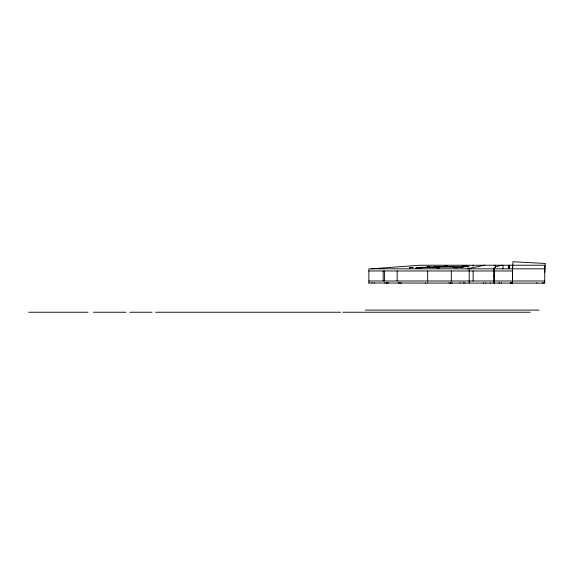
<?xml version="1.0" encoding="UTF-8"?>
<svg xmlns="http://www.w3.org/2000/svg" width="574" height="574" viewBox="0 0 574 574"><rect width="100%" height="100%" fill="white"/><g stroke="black" fill="none" stroke-linecap="round" stroke-linejoin="round"><path stroke-width="0.86" d="M512.503 270.16L512.503 269.177M494.02 275.355L494.02 276.611M371.349 268.819L419.781 265.238L544.726 265.238L544.726 283.14L368.881 283.011M463.799 283.011L463.799 282.25M469.195 283.011L469.195 268.955M494.02 283.011L494.02 268.955M512.596 268.912L512.969 261.758L545.3 263.452L544.834 272.392M494.709 267.635L495.678 267.068M415.734 268.001L416.279 267.886A10.332 0.782 -1.5 0 1 418.159 267.635M413.101 267.592L412.419 267.699M497.084 266.494L499.717 265.719M439.419 267.871L436.986 267.663M467.186 268.819L484.628 265.238L482.899 265.439M500.915 265.453L501.403 265.36M501.669 265.317L502.128 265.238M467.91 266.86L467.487 266.917M494.042 265.453L495.793 265.238M438.622 266.365L452.671 266.688M438.536 266.379L437.689 266.465M418.224 267.635L418.202 267.706A9.93 0.71 -1.6 0 0 417.097 267.836M418.381 267.692L418.963 267.57L418.245 267.706M427.522 266.58L430.026 266.609L427.128 266.738M418.295 267.699L418.661 267.592M419.013 267.563L419.651 267.513M435.702 266.652L434.547 266.745M418.848 267.649L419.494 267.527M445.13 265.762L447.419 265.841M439.038 267.922L436.491 267.8M419.393 267.606L419.881 267.57M422.866 267.606L421.036 268.144L415.834 268.087M412.075 267.721L409.262 267.742L413.058 267.527M447.06 266.049L444.757 265.963M454.249 267.405L456.832 267.635M456.402 267.764L454.005 267.606M422.521 267.333L428.878 267.068M419.881 268.252L418.051 268.273M430.701 267.226L461.596 267.075M368.881 283.14L368.881 268.819L544.726 268.819M368.86 270.971L512.431 270.971M368.86 280.995L544.733 280.995M365.358 310.096L539.079 310.096M28.7 312.242L88.037 312.242M93.447 312.242L126.072 312.242M129.81 312.242L152.053 312.242M155.64 312.242L340.59 312.242M342.843 312.242L530.182 312.242M463.132 267.089L462.465 267.082M462.271 267.082L461.79 267.075M417.958 268.273L417.477 268.266M453.962 266.716L453.661 266.709A22.824 2.325 2 0 1 452.678 266.702M467.731 266.214L468.922 266.558M543.922 282.25L543.922 283.14M542.43 282.738L542.43 283.14M536.805 282.738L536.805 283.14M512.431 268.194L512.431 265.238L512.503 283.14L512.431 268.819M511.929 282.738L511.929 283.14M511.19 282.25L511.19 283.14M510.681 282.25L510.681 283.14M509.633 265.238L509.633 268.682M508.923 265.238L508.923 268.194M508.557 265.238L508.557 268.682M502.982 265.238L502.982 268.74M501.482 282.738L501.482 283.14M499.129 282.25L499.129 283.14M494.085 268.819L494.106 283.14M490.275 282.738L490.275 283.14M485.869 282.738L485.869 283.14M483.645 282.738L483.645 283.14M473.048 265.238L473.048 266.221M473.12 270.971L473.12 280.995M464.976 282.738L464.976 283.14M460.118 282.738L460.118 283.14M452.154 282.738L452.154 283.14M451.3 270.971L451.3 280.995M451.013 282.738L451.013 283.14M450.253 282.738L450.253 283.14M449.09 282.738L449.09 283.14M427.73 282.738L427.73 283.14M427.673 270.971L427.673 280.995M425.506 282.738L425.506 283.14M401.355 282.738L401.355 283.14M400.214 282.738L400.214 283.14M399.461 282.738L399.461 283.14M398.306 282.738L398.306 283.14M397.158 270.971L397.158 280.995M388.017 282.738L388.017 283.14M387.888 282.738L387.888 283.14M386.618 282.738L386.618 283.14M386.496 282.738L386.496 283.14M386.288 282.738L386.288 283.14M384.867 282.738L384.867 283.14M384.587 270.971L384.587 280.995M383.167 270.971L383.167 280.995M374.219 282.738L374.219 283.14M371.959 282.738L371.959 283.14M501.375 265.353A15.821 3.968 0.5 0 1 501.64 265.303M499.38 265.647A15.068 3.58 -0.1 0 1 500.578 265.367M495.24 266.967A16.043 2.77 -4.5 0 1 496.187 266.487M495.477 267.082A17.392 2.54 -7.5 0 1 495.706 266.967M493.992 267.993A29.418 3.422 -12.2 0 1 494.236 267.728M493.626 268.711A47.922 5.209 -14.3 0 1 493.575 268.288M466.318 266.723A10.741 1.105 2.7 0 1 462.307 266.767M469.044 266.709A12.04 1.657 3.9 0 1 468.262 266.896M462.034 266.271A3.566 0.38 1.9 0 1 464.366 266.049A3.566 0.38 1.9 0 1 467.975 266.243M462.823 266.623A3.602 0.387 2.5 0 1 462.02 266.386M463.778 266.759A20.004 2.289 2.4 0 1 454.414 266.939M437.869 266.53A31.52 3.057 -0.1 0 1 436.427 266.673M435.487 266.831A18.397 1.614 -0.6 0 1 430.041 267.175M419.257 267.441A14.049 1.277 -1.1 0 1 422.17 267.254M423.77 267.714A20.334 1.794 -0.8 0 1 430.945 267.355"/></g></svg>
